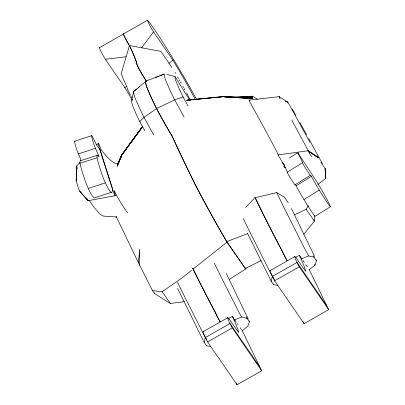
<?xml version="1.0" encoding="UTF-8"?>
<svg xmlns="http://www.w3.org/2000/svg" width="405" height="405" viewBox="0 0 405 405"><rect width="100%" height="100%" fill="white"/><g stroke="black" fill="none" stroke-linecap="round" stroke-linejoin="round"><path stroke-width="0.61" d="M139.634 265.224L139.715 249.105L138.383 262.678L152.432 290.577L154.654 293.635L170.378 303.477L184.488 301.634M79.876 162.552L76.768 165.817L76.393 176.615M314.563 215.566L314.417 221.1L303.791 234.353M76.353 177.775L76.267 180.291L76.353 177.841M76.398 176.514L76.768 165.817M172.773 137.305A44.145 3.27 60.4 0 1 156.548 108.591A70.804 5.245 60.4 0 1 145.962 81.192L133.518 91.601L131.564 101.959L133.053 106.859L135.812 113.263A56.573 4.192 60.4 0 0 139.776 121.551L144.813 130.871M145.967 81.081L164.192 74.1C164.592 79.466 167.67 84.301 169.584 89.247A72.53 5.376 60.4 0 0 174.666 99.868L184.032 116.954M257.413 99.301L252.771 96.203L252.69 97.104L231.63 97.403M131.939 100.622L132.182 99.382M210.554 346.391L206.636 345.89L204.181 342.311L205.355 337.33L201.366 329.888A17.962 1.331 60.4 0 1 200.126 327.336L184.599 296.622A324.076 24.011 60.4 0 1 177.537 282.315M278.139 285.363L273.664 284.791L271.208 281.212L272.378 276.225L268.393 268.788A17.962 1.331 60.4 0 1 267.153 266.237L251.626 235.523A324.076 24.011 60.4 0 1 243.202 218.422M87.946 200.637L79.456 190.816L87.946 200.637L88.158 200.445M123.616 34A9.011 0.668 60.4 0 0 124.927 37.584A9.011 0.668 60.4 0 0 129.433 45.633L121.13 73.948L122.199 75.507M249.11 320.968L249.434 321.833L247.86 326.233L242.013 330.991M316.138 259.868L316.462 260.734L314.887 265.128L309.04 269.892M117.136 166.571L121.819 154.69L142.687 126.466M117.227 165.67L121.819 154.69L121.697 154.963L142.631 126.588M117.334 165.554L121.991 154.507L117.379 164.86M117.359 165.159L120.938 157.241M121.449 156.112L122.214 154.416L117.43 164.506M117.602 164.506L120.862 157.778M121.363 156.644L117.425 164.44L120.133 159.489M117.627 164.501L119.642 160.613M117.642 164.364L118.878 162.218M294.263 214.873L306.18 209.339L308.468 205.715M142.687 126.355L121.627 155.328L142.813 126.269M121.697 154.963L142.844 126.112M123.621 33.888A9.011 0.668 60.4 0 0 124.932 37.468A9.011 0.668 60.4 0 0 129.438 45.522L141.684 47.79L153.495 31.884A9.011 0.668 60.4 0 1 148.681 23.207A9.011 0.668 60.4 0 1 147.977 20.518A89.723 6.647 60.4 0 1 196.536 99.26M245.653 207.497L255.039 197.539A210.544 15.598 60.4 0 0 282.72 252.158A11.679 0.866 60.4 0 0 287.074 260.628M96.638 144.98L98.354 143.173A6.298 0.547 72.1 0 1 100.88 149.273A599.299 52.215 72.1 0 0 116.858 163.721A28.593 2.491 72.1 0 1 117.47 164.222M190.228 100.425A40.105 2.972 60.4 0 1 185.303 93.221L175.117 76.58L174.995 78.099L175.745 80.56L179.116 88.604A56.573 4.192 60.4 0 0 183.08 96.891L187.829 105.69M139.776 121.551L143.993 117.369L156.548 108.591M169.042 63.357L172.849 60.077L153.495 31.884M136.89 88.923L133.518 91.601C133.918 96.967 136.991 101.802 138.905 106.748A72.53 5.376 60.4 0 0 143.993 117.369L153.667 134.997M191.479 270.398L181.607 278.24L162.147 291.716L152.432 290.577M193.453 268.829L227.013 242.155A99.397 7.366 60.4 0 1 194.091 182.306L189.611 173.072A243.557 18.048 60.4 0 1 172.545 136.88M138.682 87.46L139.664 86.685M317.905 184.391L325.843 178.362L325.195 168.677L320.907 162.238M229.174 279.475L245.653 269.026A56.943 4.217 60.4 0 0 245.926 267.902M289.297 157.985L297.721 152.71L316.219 180.746A63.686 2.243 58 0 1 330.384 206.727L315.11 216.28A16.792 0.592 58 0 1 303.947 199.589A41.649 1.468 58 0 1 296.171 185.834A74.353 2.617 58 0 0 295.027 184.862A7.422 0.263 58 0 1 290.785 178.559A7.422 0.263 58 0 1 287.165 172.277A78.853 2.774 58 0 0 282.452 162.268L284.507 165.382M287.165 172.277L302.439 162.719A78.853 2.774 58 0 0 297.721 152.71M295.027 184.862L310.301 175.309A74.353 2.617 58 0 1 311.44 176.281A41.649 1.468 58 0 0 319.216 190.036A16.792 0.592 58 0 0 330.384 206.727M296.171 185.834L311.44 176.281M303.947 199.589L319.216 190.036M123.49 33.919L147.547 20.28M99.427 47.668L123.484 34.03M270.12 270.591L294.779 256.613M295.544 257.438L299.376 255.261L301.862 258.881M274.625 280.792L299.28 266.809L328.703 309.673L304.049 323.651L274.625 280.792L272.383 276.418A16.742 1.24 60.4 0 1 270.358 270.586M203.097 331.69L227.752 317.712M228.516 318.538L232.348 316.361L233.771 318.431M207.598 341.891L232.257 327.908L261.676 370.772L237.021 384.75L207.598 341.891L205.355 337.517A16.742 1.24 60.4 0 1 203.33 331.685M315.024 265.234L314.847 264.273M171.517 134.683A243.557 18.048 60.4 0 0 189.317 172.525L193.798 181.754A99.397 7.366 60.4 0 0 226.719 241.603L245.359 268.48L261.053 260.567M172.135 136.126A44.145 3.27 60.4 0 1 156.553 108.479L174.666 99.868L183.08 96.891M301.102 259.008L308.564 255.919L314.007 257.155L316.462 260.734M234.075 320.112L241.537 317.024L246.979 318.254L249.434 321.833M155.647 77.512L158.497 76.378M159.636 75.922L164.192 74.1M226.719 241.603L247.799 233.574M99.863 47.906A9.011 0.668 60.4 0 0 100.567 50.595A9.011 0.668 60.4 0 0 105.381 59.272L124.735 87.465L127.079 86.675M74.626 141.218L91.712 135.685M75.117 141.654A7.422 0.648 72.1 0 0 75.264 144.747A7.422 0.648 72.1 0 0 78.378 153.865L95.459 148.336A74.353 6.48 72.1 0 1 98.987 156.563A41.649 3.63 72.1 0 0 97.038 157.748L79.957 163.281A16.792 1.463 72.1 0 0 88.26 188.436A63.686 5.548 72.1 0 0 94.775 197.736L111.856 192.203M80.468 160.744L97.549 155.216M88.26 188.436L105.341 182.903A63.686 5.548 72.1 0 0 112.261 187.874L99.878 149.101A78.853 6.87 72.1 0 1 92.644 137.027A7.422 0.648 72.1 0 0 92.148 138.444A7.422 0.648 72.1 0 0 95.459 148.336M288.193 202.642L284.472 197.22L276.716 192.618L255.14 197.691A210.544 15.598 60.4 0 0 282.822 252.31A11.679 0.866 60.4 0 0 287.175 260.779M88.098 200.677L115.207 195.711M284.452 165.473L277.992 154.953L308.018 150.761L318.214 157.439L308.018 150.761L311.521 156.806M105.381 59.272L126.041 56.766M249.06 100.136L279.131 96.668L288.001 102.359L309.936 142.297M187.231 100.202L222.952 96.587L253.024 98.774L223.55 96.679L252.867 98.132L237.765 97.468M186.907 100.156L222.73 96.679M186.366 100.232L222.558 96.861M239.026 97.382L242.149 97.114M243.4 97.008L252.771 96.203M235.285 97.397L252.695 96.415M237.76 97.392L242.732 97.17M246.458 96.997L252.669 96.714L229.772 97.362M230.015 97.129L252.69 97.104M230.03 97.225L241.39 97.397M245.81 97.468L252.755 97.575L223.924 96.861L227.701 97.028M229.584 97.109L236.51 97.413M116.868 216.999L103.837 216.143A373.233 32.516 72.1 0 1 99.483 213.587L94.001 207.274L89.211 200.141M141.684 47.79L160.826 51.334L171.882 67.443M166.83 74.444L175.117 76.58M285.54 167.255L283.753 166.728L285.484 167.468M285.727 101.204L288.001 102.359L285.717 101.306M277.992 154.953L278.402 155.398M314.138 155.075L318.325 157.555L308.463 151.318M279.779 97.332L279.131 96.668L280.113 99.063M325.534 178.033L325.175 168.723L325.534 178.033L325.843 178.362L325.478 177.598M306.18 209.339L314.417 221.1L314.072 219.991M162.147 291.716L170.378 303.477M227.013 242.155L245.653 269.026M302.925 260.43L304.342 262.496M305.765 264.566L307.182 266.632M326.875 305.902L297.037 262.44A16.742 1.24 60.4 0 1 298.095 260.547A65.661 4.865 60.4 0 0 305.669 271.223A70.516 5.224 60.4 0 0 299.376 255.261M274.514 279.521L272.383 276.418L297.037 262.44L299.28 266.809M234.48 319.464L236.252 322.046M237.32 323.6L238.029 324.633M240.155 327.731L241.577 329.802M259.848 367.001L230.015 323.539A16.742 1.24 60.4 0 1 231.068 321.646A65.661 4.865 60.4 0 0 238.641 332.328A70.516 5.224 60.4 0 0 232.348 316.361M206.778 339.587L205.355 337.517L230.015 323.539L232.257 327.908M175.016 72.389L175.593 73.376M292.248 109.077L295.777 115.217M177.648 76.899L178.544 78.459M308.564 255.919L304.575 248.483A17.962 1.331 60.4 0 1 303.34 245.931L287.813 215.217A324.076 24.011 60.4 0 1 276.716 192.618M131.195 96.547L131.903 97.797M241.537 317.024L237.548 309.582A17.962 1.331 60.4 0 1 236.312 307.031L220.786 276.316A324.076 24.011 60.4 0 1 214.27 263.134M179.44 80.028L180.043 81.091M180.64 82.149L181.243 83.228M299.837 122.492L306.6 134.713M183.05 86.468L183.652 87.556M308.762 138.647L322.39 163.706M184.25 88.644L184.842 89.738M130.481 95.256L127.98 90.406L127.114 87.703M186.619 93.008L188.067 95.722M314.007 257.155L313.308 255.828M271.208 281.212L247.592 233.447M246.979 318.254L246.28 316.928M204.181 342.311L203.482 340.985M188.35 96.258L189.201 97.868M189.484 98.405L190.036 99.463M203.097 340.235L177.593 288.441M291.463 208.524L314.533 256.38M226.344 273.522L248.28 319.12M309.314 269.735L328.703 309.673M303.001 321.494L304.049 323.651M242.286 330.834L261.676 370.772M236.236 383.135L237.021 384.75M138.383 262.678L116.073 216.235M122.021 75.836L126.694 86.574M87.409 199.751L86.695 198.035M154.28 292.79L154.654 293.635M273.34 283.925L273.664 284.791M79.137 190.264L76.201 181.106M206.479 345.435L206.636 345.89M77.274 168.571L76.758 166.192L76.155 180.817M127.676 212.787A301.234 26.244 72.1 0 1 114.099 190.644A6.414 0.557 72.1 0 1 115.035 195.661A6.414 0.557 72.1 0 1 112.301 188.634L99.66 149.065A6.298 0.547 72.1 0 1 98.354 143.173M79.957 163.281A41.649 3.63 72.1 0 1 80.853 160.886M105.341 182.903A16.792 1.463 72.1 0 1 97.038 157.748M78.378 153.865A74.353 6.48 72.1 0 1 80.99 159.889M245.622 268.135A56.943 4.217 60.4 0 1 245.359 268.48M278.539 155.085A599.299 21.09 58 0 0 251.267 104.581A28.593 1.007 58 0 1 249.49 100.324M291.686 120.062A735.07 25.869 58 0 1 308.63 151.46M310.301 175.309A7.422 0.263 58 0 1 306.053 169.006A7.422 0.263 58 0 1 302.439 162.719M172.849 60.077A61.363 4.546 60.4 0 1 195.382 99.62M156.553 108.479A70.804 5.245 60.4 0 1 146.534 81.157A12.15 0.901 60.4 0 1 136.966 64.663A71.614 5.306 60.4 0 0 129.438 45.522M124.735 87.465A61.363 4.546 60.4 0 1 132.157 99.919M146.529 81.268A12.15 0.901 60.4 0 1 136.961 64.775A71.614 5.306 60.4 0 0 129.433 45.633M192.709 268.231A210.544 15.598 60.4 0 0 215.794 313.409A11.679 0.866 60.4 0 0 220.148 321.884M192.608 268.08A210.544 15.598 60.4 0 0 215.693 313.257A11.679 0.866 60.4 0 0 220.047 321.732"/></g></svg>
